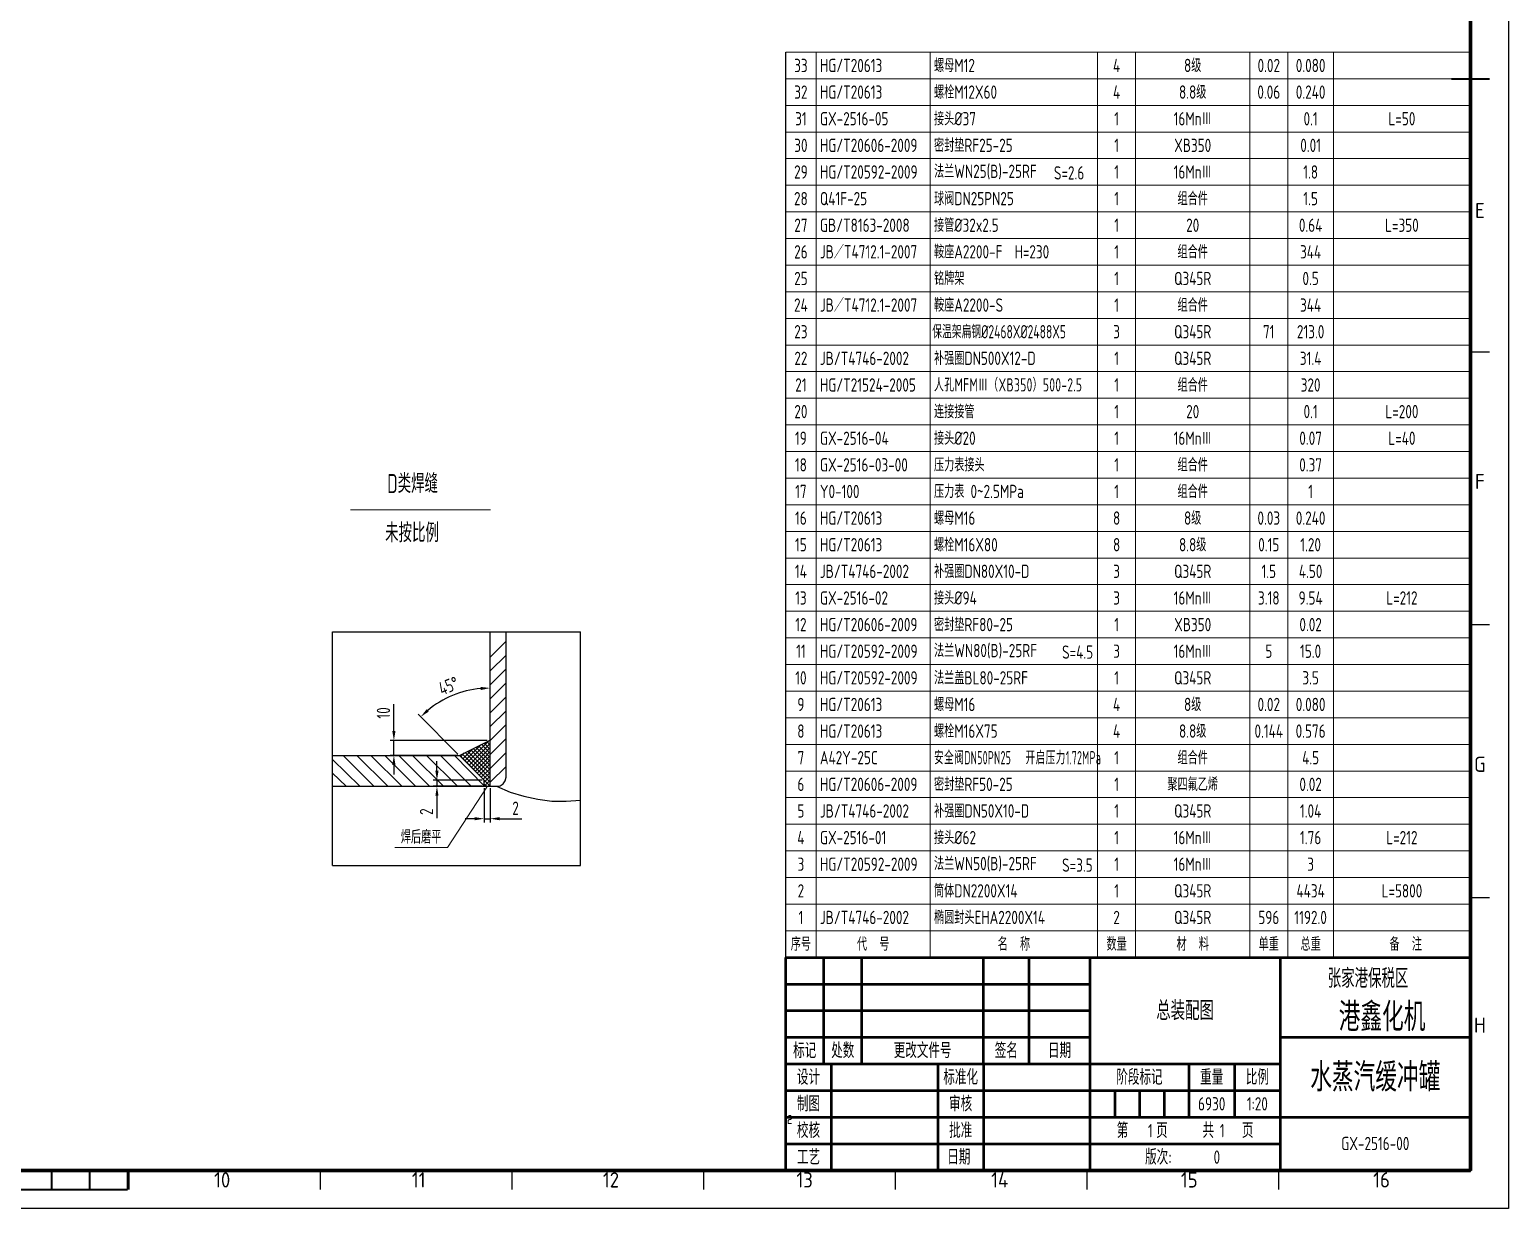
# Model space of a CAD drawing. Header units: millimetres. Extents: x 43627 to 71421, y -4964 to 6916.
# Drawn here: x 63645 to 71421, y -4964 to 1235 of the extents above; entities that cross this region are included whole.
import ezdxf
from ezdxf.enums import TextEntityAlignment as Align

# ---------------------------------------------------------------- set-up
doc = ezdxf.new("R2010")
doc.units = ezdxf.units.MM
doc.header["$LTSCALE"] = 20
for name, pattern in [('AM_ISO02W050', [7.5, 6, -1.5]), ('AM_ISO08W050', [18, 12, -1.5, 3, -1.5]), ('AM_ISO09W050', [22.5, 12, -1.5, 3, -1.5, 3, -1.5])]:
    doc.linetypes.add(name, pattern=pattern)
doc.layers.add('AM_6', color=2, linetype='Continuous', lineweight=35)
doc.layers.add('AM_BOR', color=7, linetype='Continuous', lineweight=50)
for name, color, linetype in [('中心线', 1, 'AM_ISO08W050'), ('剖面线', 7, 'Continuous'), ('双点划线', 3, 'AM_ISO09W050'), ('文字层', 2, 'Continuous'), ('断面线', 6, 'Continuous'), ('标注层', 7, 'Continuous'), ('符号标注层', 31, 'Continuous'), ('细实线', 7, 'Continuous'), ('虚线', 2, 'AM_ISO02W050'), ('轮廓实线', 4, 'Continuous')]:
    doc.layers.add(name, color=color, linetype=linetype)
doc.styles.add('ACISOTS', font='ISOCP.SHX')
doc.styles.add('HZCF', font='isocp.shx', dxfattribs={"width": 0.8, "bigfont": 'sanctum.shx'})
doc.styles.get("Standard").update_dxf_attribs({"font": 'isocp.shx', "width": 0.707, "bigfont": 'hztxt.shx'})
doc.dimstyles.new('AM_GB_17', dxfattribs={"dimscale": 20, "dimtxt": 3.5, "dimasz": 2.5, "dimexe": 1, "dimexo": 0.5, "dimgap": 1, "dimtad": 1, "dimdsep": 46, "dimtxsty": 'HZCF', "dimcen": 0, "dimclrd": 7, "dimclre": 7, "dimclrt": 2, "dimadec": 0, "dimazin": 2, "dimtp": 0.1, "dimtm": 0.1, "dimtfac": 0.71, "dimtmove": 0, "dimatfit": 3, "dimfxl": 0, "dimlwd": -1, "dimlwe": -1, "dimarcsym": 0})
doc.dimstyles.new('AM_GB_17$0', dxfattribs={"dimscale": 20, "dimtxt": 3.5, "dimasz": 2.5, "dimexe": 1, "dimexo": 0.5, "dimgap": 1, "dimtad": 1, "dimdsep": 46, "dimtxsty": 'HZCF', "dimcen": 0, "dimclrd": 7, "dimclre": 7, "dimclrt": 2, "dimadec": 0, "dimazin": 2, "dimtp": 0.1, "dimtm": 0.1, "dimtfac": 0.71, "dimtmove": 0, "dimatfit": 3, "dimfxl": 0, "dimlwd": -1, "dimlwe": -1, "dimarcsym": 0})

# ---------------------------------------------------------------- blocks, each defined once
blk = doc.blocks.new('SANCTUM_A1_H')
at = {"layer": 'AM_BOR', "color": 1, "lineweight": 25}
for p, q in [((841, 594), (841, 0)), ((831, 225.25), (836, 225.25)), ((831, 153.5), (836, 153.5)), ((831, 81.75), (836, 81.75)), ((478.37, 5), (478.37, 10)), ((528.75, 5), (528.75, 10)), ((579.12, 5), (579.12, 10)), ((629.5, 5), (629.5, 10)), ((679.87, 5), (679.87, 10)), ((730.25, 5), (730.25, 10)), ((780.62, 5), (780.62, 10)), ((841, 0), (0, 0))]:
    blk.add_line(p, q, dxfattribs=at)
at = {"layer": 'AM_BOR', "color": 130, "lineweight": 80}
for p, q in [((831, 10), (831, 584)), ((25, 10), (831, 10))]:
    blk.add_line(p, q, dxfattribs=at)
at = {"layer": 'AM_BOR', "color": 2, "lineweight": 35}
for p, q in [((826, 297), (836, 297)), ((458, 10), (458, 5)), ((468, 10), (468, 5)), ((478, 10), (478, 5)), ((378, 5), (478, 5))]:
    blk.add_line(p, q, dxfattribs=at)
at = {"layer": 'AM_BOR', "color": 1, "lineweight": 25, "style": 'ACISOTS'}
for s, p in [('E', (833.5, 262.38)), ('F', (833.5, 191.13)), ('G', (833.5, 116.78)), ('H', (833.5, 48.19)), ('10', (502.86, 7.5)), ('11', (554.52, 7.5)), ('12', (605.07, 7.5)), ('13', (655.98, 7.5)), ('14', (707.27, 7.5)), ('15', (757.09, 7.5)), ('16', (807.64, 7.5))]:
    blk.add_text(s, height=4, dxfattribs=at).set_placement(p, align=Align.MIDDLE)
at = {"layer": 'AM_BOR', "color": 2, "style": 'HZCF', "width": 0.75}
blk.add_attdef('DWG-NO.{10}', text='', height=5, rotation=180, dxfattribs=at).set_placement((50, 580.5), align=Align.MIDDLE_CENTER)
blk = doc.blocks.new('SANCTUM')
at = {"layer": 'AM_BOR', "color": 1}
for p, q in [((-170, 28), (-170, 56)), ((-160, 28), (-160, 56)), ((-128, 28), (-128, 56)), ((-116, 28), (-116, 56)), ((-180, 49), (-100, 49)), ((-180, 42), (-100, 42)), ((-180, 35), (-100, 35)), ((-168, 28), (-168, 0)), ((-140, 28), (-140, 0)), ((-128, 28), (-128, 0)), ((-74, 28), (-74, 14)), ((-62, 28), (-62, 14)), ((-180, 21), (-100, 21)), ((-100, 21), (-50, 21)), ((-93.5, 21), (-93.5, 14)), ((-87, 21), (-87, 14)), ((-80.5, 21), (-80.5, 14)), ((-180, 14), (-100, 14)), ((-100, 14), (-50, 14)), ((-180, 7), (-100, 7)), ((-100, 7), (-50, 7))]:
    blk.add_line(p, q, dxfattribs=at)
at = {"layer": 'AM_BOR', "color": 10}
for p, q in [((-100, 56), (-100, 0)), ((-50, 56), (-50, 0)), ((-50, 35), (0, 35)), ((-180, 28), (-50, 28)), ((-50, 14), (0, 14))]:
    blk.add_line(p, q, dxfattribs=at)
at = {"layer": 'AM_BOR', "color": 130}
blk.add_lwpolyline([(-180, 56), (0, 56), (0, 0), (-180, 0)], close=True, dxfattribs=at)
at = {"layer": '中心线'}
blk.add_point((0, 14), dxfattribs=at)
at = {"layer": '剖面线'}
blk.add_point((0, 14), dxfattribs=at)
at = {"layer": '双点划线'}
blk.add_point((0, 14), dxfattribs=at)
at = {"layer": '文字层'}
blk.add_point((0, 14), dxfattribs=at)
at = {"layer": '断面线'}
blk.add_point((0, 14), dxfattribs=at)
at = {"layer": '标注层'}
blk.add_point((0, 14), dxfattribs=at)
at = {"layer": '符号标注层'}
blk.add_point((0, 14), dxfattribs=at)
at = {"layer": '细实线'}
blk.add_point((0, 14), dxfattribs=at)
at = {"layer": '虚线'}
blk.add_point((0, 14), dxfattribs=at)
at = {"layer": '轮廓实线'}
blk.add_point((0, 14), dxfattribs=at)
at = {"layer": 'AM_6', "color": 7, "lineweight": 50, "insert": (-37.51, 52.99), "char_height": 5, "width": 41.3457, "attachment_point": 1}
blk.add_mtext('张家港保税区', dxfattribs=at)
at = {"layer": 'AM_BOR', "color": 2, "char_height": 4, "attachment_point": 5, "style": 'HZCF'}
for s, insert, width in [('标记', (-175, 31.5), 10), ('处数', (-165, 31.5), 10), ('更改文件号', (-144, 31.5), 32), ('签名', (-122, 31.5), 10), ('日期', (-108, 31.5), 10), ('设计', (-174, 24.5), 10), ('标准化', (-134, 24.5), 12), ('阶段标记', (-87, 24.5), 32), ('重量', (-68, 24.5), 10), ('比例', (-56, 24.5), 10), ('制图', (-174, 17.5), 10), ('审核', (-134, 17.5), 10), ('校核', (-174, 10.5), 10), ('批准', (-134, 10.5), 10), ('第    页     共    页', (-75, 10.5), 50), ('工艺', (-174, 3.5), 10), ('日期', (-134.49, 3.5), 12), ('版次:', (-82, 3.5), 10)]:
    blk.add_mtext(s, dxfattribs=dict(at, insert=insert, width=width))
at = {"layer": 'AM_BOR', "color": 2, "style": 'HZCF', "width": 0.8}
for tag, height, p in [('MATERIAL{9.5}', 5, (-75, 42)), ('COMPANY{6}', 7.5, (-23.22, 40.35)), ('NAME{6}', 7.5, (-25, 24.5)), ('DRAW{2}', 3.5, (-154.09, 24.5)), ('STD{2}', 3.5, (-114.09, 24.5)), ('PIC{2}', 3.5, (-154.09, 17.5)), ('EXAMINE{2}', 3.5, (-114.09, 17.5)), ('SIGN1{1}', 3.5, (-96.75, 17.5)), ('SIGN2{1}', 3.5, (-90.25, 17.5)), ('SIGN3{1}', 3.5, (-83.75, 17.5)), ('SIGN4{1}', 3.5, (-77.25, 17.5)), ('WEIGHT{2.2}', 3.5, (-68, 17.5)), ('GEN-TITLE-SCA{2.2}', 3.5, (-56, 17.5)), ('CHECK{2}', 3.5, (-154.09, 10.5)), ('APPROVE{2}', 3.5, (-114.09, 10.5)), ('PAGE{1}', 3.5, (-84.13, 10.45)), ('SHEET{1}', 3.5, (-65.25, 10.45)), ('DWG-NO.{10}', 3.5, (-25, 7.07)), ('PROC{2}', 3.5, (-154.09, 3.5)), ('DRAW-DATE{2.8}', 3.5, (-112.29, 4.01)), ('REVISION{4}', 3.5, (-66.65, 3.5))]:
    blk.add_attdef(tag, text='', height=height, dxfattribs=at).set_placement(p, align=Align.MIDDLE_CENTER)
blk = doc.blocks.new('*D40')
at = {"color": 7}
for p, q in [((66035.7, -2753.7), (66035.7, -2934.3)), ((66067.1, -2753.7), (66067.1, -2934.3)), ((65985.7, -2914.3), (65935.7, -2914.3)), ((66035.7, -2914.3), (66067.1, -2914.3)), ((66117.1, -2914.3), (66234.3, -2914.3))]:
    blk.add_line(p, q, dxfattribs=at)
for points in [[(65985.7, -2905.9), (65985.7, -2922.6), (66035.7, -2914.3)], [(66117.1, -2905.9), (66117.1, -2922.6), (66067.1, -2914.3)]]:
    blk.add_solid(points, dxfattribs=at)
at = {"layer": 'Defpoints', "color": 0}
for p in [(66035.7, -2743.7), (66067.1, -2743.7), (66067.1, -2914.3)]:
    blk.add_point(p, dxfattribs=at)
at = {"color": 2, "insert": (66200.7, -2859.2), "char_height": 70, "attachment_point": 5, "style": 'HZCF'}
blk.add_mtext('2', dxfattribs=at)
blk = doc.blocks.new('*D41')
at = {"color": 7}
for p, q in [((65787.3, -2662.3), (65787.3, -2612.3)), ((66025.7, -2712.3), (65767.3, -2712.3)), ((65787.3, -2712.3), (65787.3, -2743.7)), ((66025.7, -2743.7), (65767.3, -2743.7)), ((65787.3, -2793.7), (65787.3, -2910.9))]:
    blk.add_line(p, q, dxfattribs=at)
for points in [[(65779, -2662.3), (65795.7, -2662.3), (65787.3, -2712.3)], [(65779, -2793.7), (65795.7, -2793.7), (65787.3, -2743.7)]]:
    blk.add_solid(points, dxfattribs=at)
at = {"layer": 'Defpoints', "color": 0}
for p in [(66035.7, -2712.3), (65787.3, -2743.7), (66035.7, -2743.7)]:
    blk.add_point(p, dxfattribs=at)
at = {"color": 2, "insert": (65732.3, -2877.3), "char_height": 70, "attachment_point": 5, "rotation": 90, "style": 'HZCF'}
blk.add_mtext('2', dxfattribs=at)
blk = doc.blocks.new('*D42')
at = {"color": 7}
for p, q in [((65561, -2453.3), (65561, -2312.8)), ((66051.9, -2503.3), (65541, -2503.3)), ((65561, -2581.7), (65561, -2503.3)), ((65897.7, -2581.7), (65541, -2581.7)), ((65561, -2631.7), (65561, -2681.7))]:
    blk.add_line(p, q, dxfattribs=at)
for points in [[(65552.6, -2453.3), (65569.3, -2453.3), (65561, -2503.3)], [(65552.6, -2631.7), (65569.3, -2631.7), (65561, -2581.7)]]:
    blk.add_solid(points, dxfattribs=at)
at = {"layer": 'Defpoints', "color": 0}
for p in [(65561, -2503.3), (66061.9, -2503.3), (65907.7, -2581.7)]:
    blk.add_point(p, dxfattribs=at)
at = {"color": 2, "insert": (65506, -2358.1), "char_height": 70, "attachment_point": 5, "rotation": 90, "style": 'HZCF'}
blk.add_mtext('10', dxfattribs=at)
blk = doc.blocks.new('*D43')
at = {"color": 7}
for p, q in [((66067.1, -2302.8), (66067.1, -2207.2)), ((65898, -2574.6), (65687.8, -2364.3))]:
    blk.add_line(p, q, dxfattribs=at)
blk.add_arc((66067.1, -2743.7), 516.5, 95.549, 129.451, dxfattribs=at)
for points in [[(66016.8, -2221.3), (66017.6, -2237.9), (66067.1, -2227.2)], [(65744.5, -2351), (65733.3, -2338.7), (65701.9, -2378.5)]]:
    blk.add_solid(points, dxfattribs=at)
at = {"layer": 'Defpoints', "color": 0}
for p in [(65933.4, -2244.8), (66067.1, -2312.8), (66067.1, -2398.1), (65905.1, -2581.7), (65916.6, -2593.2)]:
    blk.add_point(p, dxfattribs=at)
at = {"color": 2, "insert": (65848.4, -2215.7), "char_height": 70, "attachment_point": 5, "rotation": 22.5, "style": 'HZCF'}
blk.add_mtext('45°', dxfattribs=at)

msp = doc.modelspace()

# ---------------------------------------------------------------- linework, layer by layer
at = {"color": 2, "lineweight": 15}
for p, q in [((67620.959, 1116.388), (71220.959, 1116.388)), ((67620.959, 976.388), (71220.959, 976.388)), ((67620.959, 836.388), (71220.959, 836.388)), ((67620.959, 696.388), (71220.959, 696.388)), ((67620.959, 556.388), (71220.959, 556.388)), ((67620.959, 416.388), (71220.959, 416.388)), ((67620.959, 276.388), (71220.959, 276.388)), ((67620.959, 136.388), (71220.959, 136.388)), ((67620.959, -3.612), (71220.959, -3.612)), ((67620.959, -143.612), (71220.959, -143.612)), ((67620.959, -283.612), (71220.959, -283.612)), ((67620.959, -423.612), (71220.959, -423.612)), ((67620.959, -563.612), (71220.959, -563.612)), ((67620.959, -703.612), (71220.959, -703.612)), ((67620.959, -843.612), (71220.959, -843.612)), ((67620.959, -983.612), (71220.959, -983.612)), ((67620.959, -1123.612), (71220.959, -1123.612)), ((67620.959, -1263.612), (71220.959, -1263.612)), ((67620.959, -1403.612), (71220.959, -1403.612)), ((67620.959, -1543.612), (71220.959, -1543.612)), ((67620.959, -1683.612), (71220.959, -1683.612)), ((67620.959, -1823.612), (71220.959, -1823.612)), ((67620.959, -1963.612), (71220.959, -1963.612)), ((67620.959, -2103.612), (71220.959, -2103.612)), ((67620.959, -2243.612), (71220.959, -2243.612)), ((67620.959, -2383.612), (71220.959, -2383.612)), ((67620.959, -2523.612), (71220.959, -2523.612)), ((67620.959, -2663.612), (71220.959, -2663.612)), ((67620.959, -2803.612), (71220.959, -2803.612)), ((67620.959, -2943.612), (71220.959, -2943.612)), ((67620.959, -3083.612), (71220.959, -3083.612)), ((67620.959, -3223.612), (71220.959, -3223.612)), ((67620.959, -3363.612), (71220.959, -3363.612))]:
    msp.add_line(p, q, dxfattribs=at)
at = {"color": 130, "lineweight": 25}
for p, q in [((67620.959, 976.388), (67620.959, 1116.388)), ((71220.959, 976.388), (71220.959, 1116.388)), ((67620.959, 836.388), (67620.959, 976.388)), ((71220.959, 836.388), (71220.959, 976.388)), ((67620.959, 696.388), (67620.959, 836.388)), ((71220.959, 696.388), (71220.959, 836.388)), ((67620.959, 556.388), (67620.959, 696.388)), ((71220.959, 556.388), (71220.959, 696.388)), ((67620.959, 416.388), (67620.959, 556.388)), ((71220.959, 416.388), (71220.959, 556.388)), ((67620.959, 276.388), (67620.959, 416.388)), ((71220.959, 276.388), (71220.959, 416.388)), ((67620.959, 136.388), (67620.959, 276.388)), ((71220.959, 136.388), (71220.959, 276.388)), ((67620.959, -3.612), (67620.959, 136.388)), ((71220.959, -3.612), (71220.959, 136.388)), ((67620.959, -143.612), (67620.959, -3.612)), ((71220.959, -143.612), (71220.959, -3.612)), ((67620.959, -283.612), (67620.959, -143.612)), ((71220.959, -283.612), (71220.959, -143.612)), ((67620.959, -423.612), (67620.959, -283.612)), ((71220.959, -423.612), (71220.959, -283.612)), ((67620.959, -563.612), (67620.959, -423.612)), ((71220.959, -563.612), (71220.959, -423.612)), ((67620.959, -703.612), (67620.959, -563.612)), ((71220.959, -703.612), (71220.959, -563.612)), ((67620.959, -843.612), (67620.959, -703.612)), ((71220.959, -843.612), (71220.959, -703.612)), ((67620.959, -983.612), (67620.959, -843.612)), ((71220.959, -983.612), (71220.959, -843.612)), ((67620.959, -1123.612), (67620.959, -983.612)), ((71220.959, -1123.612), (71220.959, -983.612)), ((67620.959, -1263.612), (67620.959, -1123.612)), ((71220.959, -1263.612), (71220.959, -1123.612)), ((67620.959, -1403.612), (67620.959, -1263.612)), ((71220.959, -1403.612), (71220.959, -1263.612)), ((67620.959, -1543.612), (67620.959, -1403.612)), ((71220.959, -1543.612), (71220.959, -1403.612)), ((67620.959, -1683.612), (67620.959, -1543.612)), ((71220.959, -1683.612), (71220.959, -1543.612)), ((67620.959, -1823.612), (67620.959, -1683.612)), ((71220.959, -1823.612), (71220.959, -1683.612)), ((67620.959, -1963.612), (67620.959, -1823.612)), ((71220.959, -1963.612), (71220.959, -1823.612)), ((67620.959, -2103.612), (67620.959, -1963.612)), ((71220.959, -2103.612), (71220.959, -1963.612)), ((67620.959, -2243.612), (67620.959, -2103.612)), ((71220.959, -2243.612), (71220.959, -2103.612)), ((67620.959, -2383.612), (67620.959, -2243.612)), ((71220.959, -2383.612), (71220.959, -2243.612)), ((67620.959, -2523.612), (67620.959, -2383.612)), ((71220.959, -2523.612), (71220.959, -2383.612)), ((67620.959, -2663.612), (67620.959, -2523.612)), ((71220.959, -2663.612), (71220.959, -2523.612)), ((67620.959, -2803.612), (67620.959, -2663.612)), ((71220.959, -2803.612), (71220.959, -2663.612)), ((67620.959, -2943.612), (67620.959, -2803.612)), ((71220.959, -2943.612), (71220.959, -2803.612)), ((67620.959, -3083.612), (67620.959, -2943.612)), ((71220.959, -3083.612), (71220.959, -2943.612)), ((67620.959, -3223.612), (67620.959, -3083.612)), ((71220.959, -3223.612), (71220.959, -3083.612)), ((67620.959, -3363.612), (67620.959, -3223.612)), ((71220.959, -3363.612), (71220.959, -3223.612)), ((67620.959, -3503.612), (67620.959, -3363.612)), ((71220.959, -3503.612), (71220.959, -3363.612))]:
    msp.add_line(p, q, dxfattribs=at)
at = {"color": 50, "lineweight": 15}
for p, q in [((67780.959, 976.388), (67780.959, 1116.388)), ((68380.959, 976.388), (68380.959, 1116.388)), ((69260.959, 976.388), (69260.959, 1116.388)), ((69460.959, 976.388), (69460.959, 1116.388)), ((70060.959, 976.388), (70060.959, 1116.388)), ((70260.959, 976.388), (70260.959, 1116.388)), ((70500.959, 976.388), (70500.959, 1116.388)), ((67780.959, 836.388), (67780.959, 976.388)), ((68380.959, 836.388), (68380.959, 976.388)), ((69260.959, 836.388), (69260.959, 976.388)), ((69460.959, 836.388), (69460.959, 976.388)), ((70060.959, 836.388), (70060.959, 976.388)), ((70260.959, 836.388), (70260.959, 976.388)), ((70500.959, 836.388), (70500.959, 976.388)), ((67780.959, 696.388), (67780.959, 836.388)), ((68380.959, 696.388), (68380.959, 836.388)), ((69260.959, 696.388), (69260.959, 836.388)), ((69460.959, 696.388), (69460.959, 836.388)), ((70060.959, 696.388), (70060.959, 836.388)), ((70260.959, 696.388), (70260.959, 836.388)), ((70500.959, 696.388), (70500.959, 836.388)), ((67780.959, 556.388), (67780.959, 696.388)), ((68380.959, 556.388), (68380.959, 696.388)), ((69260.959, 556.388), (69260.959, 696.388)), ((69460.959, 556.388), (69460.959, 696.388)), ((70060.959, 556.388), (70060.959, 696.388)), ((70260.959, 556.388), (70260.959, 696.388)), ((70500.959, 556.388), (70500.959, 696.388)), ((67780.959, 416.388), (67780.959, 556.388)), ((68380.959, 416.388), (68380.959, 556.388)), ((69260.959, 416.388), (69260.959, 556.388)), ((69460.959, 416.388), (69460.959, 556.388)), ((70060.959, 416.388), (70060.959, 556.388)), ((70260.959, 416.388), (70260.959, 556.388)), ((70500.959, 416.388), (70500.959, 556.388)), ((67780.959, 276.388), (67780.959, 416.388)), ((68380.959, 276.388), (68380.959, 416.388)), ((69260.959, 276.388), (69260.959, 416.388)), ((69460.959, 276.388), (69460.959, 416.388)), ((70060.959, 276.388), (70060.959, 416.388)), ((70260.959, 276.388), (70260.959, 416.388)), ((70500.959, 276.388), (70500.959, 416.388)), ((67780.959, 136.388), (67780.959, 276.388)), ((68380.959, 136.388), (68380.959, 276.388)), ((69260.959, 136.388), (69260.959, 276.388)), ((69460.959, 136.388), (69460.959, 276.388)), ((70060.959, 136.388), (70060.959, 276.388)), ((70260.959, 136.388), (70260.959, 276.388)), ((70500.959, 136.388), (70500.959, 276.388)), ((67780.959, -3.612), (67780.959, 136.388)), ((68380.959, -3.612), (68380.959, 136.388)), ((69260.959, -3.612), (69260.959, 136.388)), ((69460.959, -3.612), (69460.959, 136.388)), ((70060.959, -3.612), (70060.959, 136.388)), ((70260.959, -3.612), (70260.959, 136.388)), ((70500.959, -3.612), (70500.959, 136.388)), ((67780.959, -143.612), (67780.959, -3.612)), ((68380.959, -143.612), (68380.959, -3.612)), ((69260.959, -143.612), (69260.959, -3.612)), ((69460.959, -143.612), (69460.959, -3.612)), ((70060.959, -143.612), (70060.959, -3.612)), ((70260.959, -143.612), (70260.959, -3.612)), ((70500.959, -143.612), (70500.959, -3.612)), ((67780.959, -283.612), (67780.959, -143.612)), ((68380.959, -283.612), (68380.959, -143.612)), ((69260.959, -283.612), (69260.959, -143.612)), ((69460.959, -283.612), (69460.959, -143.612)), ((70060.959, -283.612), (70060.959, -143.612)), ((70260.959, -283.612), (70260.959, -143.612)), ((70500.959, -283.612), (70500.959, -143.612)), ((67780.959, -423.612), (67780.959, -283.612)), ((68380.959, -423.612), (68380.959, -283.612)), ((69260.959, -423.612), (69260.959, -283.612)), ((69460.959, -423.612), (69460.959, -283.612)), ((70060.959, -423.612), (70060.959, -283.612)), ((70260.959, -423.612), (70260.959, -283.612)), ((70500.959, -423.612), (70500.959, -283.612)), ((67780.959, -563.612), (67780.959, -423.612)), ((68380.959, -563.612), (68380.959, -423.612)), ((69260.959, -563.612), (69260.959, -423.612)), ((69460.959, -563.612), (69460.959, -423.612)), ((70060.959, -563.612), (70060.959, -423.612)), ((70260.959, -563.612), (70260.959, -423.612)), ((70500.959, -563.612), (70500.959, -423.612)), ((67780.959, -703.612), (67780.959, -563.612)), ((68380.959, -703.612), (68380.959, -563.612)), ((69260.959, -703.612), (69260.959, -563.612)), ((69460.959, -703.612), (69460.959, -563.612)), ((70060.959, -703.612), (70060.959, -563.612)), ((70260.959, -703.612), (70260.959, -563.612)), ((70500.959, -703.612), (70500.959, -563.612)), ((67780.959, -843.612), (67780.959, -703.612)), ((68380.959, -843.612), (68380.959, -703.612)), ((69260.959, -843.612), (69260.959, -703.612)), ((69460.959, -843.612), (69460.959, -703.612)), ((70060.959, -843.612), (70060.959, -703.612)), ((70260.959, -843.612), (70260.959, -703.612)), ((70500.959, -843.612), (70500.959, -703.612)), ((67780.959, -983.612), (67780.959, -843.612)), ((68380.959, -983.612), (68380.959, -843.612)), ((69260.959, -983.612), (69260.959, -843.612)), ((69460.959, -983.612), (69460.959, -843.612)), ((70060.959, -983.612), (70060.959, -843.612)), ((70260.959, -983.612), (70260.959, -843.612)), ((70500.959, -983.612), (70500.959, -843.612)), ((67780.959, -1123.612), (67780.959, -983.612)), ((68380.959, -1123.612), (68380.959, -983.612)), ((69260.959, -1123.612), (69260.959, -983.612)), ((69460.959, -1123.612), (69460.959, -983.612)), ((70060.959, -1123.612), (70060.959, -983.612)), ((70260.959, -1123.612), (70260.959, -983.612)), ((70500.959, -1123.612), (70500.959, -983.612)), ((67780.959, -1263.612), (67780.959, -1123.612)), ((68380.959, -1263.612), (68380.959, -1123.612)), ((69260.959, -1263.612), (69260.959, -1123.612)), ((69460.959, -1263.612), (69460.959, -1123.612)), ((70060.959, -1263.612), (70060.959, -1123.612)), ((70260.959, -1263.612), (70260.959, -1123.612)), ((70500.959, -1263.612), (70500.959, -1123.612)), ((67780.959, -1403.612), (67780.959, -1263.612)), ((68380.959, -1403.612), (68380.959, -1263.612)), ((69260.959, -1403.612), (69260.959, -1263.612)), ((69460.959, -1403.612), (69460.959, -1263.612)), ((70060.959, -1403.612), (70060.959, -1263.612)), ((70260.959, -1403.612), (70260.959, -1263.612)), ((70500.959, -1403.612), (70500.959, -1263.612)), ((67780.959, -1543.612), (67780.959, -1403.612)), ((68380.959, -1543.612), (68380.959, -1403.612)), ((69260.959, -1543.612), (69260.959, -1403.612)), ((69460.959, -1543.612), (69460.959, -1403.612)), ((70060.959, -1543.612), (70060.959, -1403.612)), ((70260.959, -1543.612), (70260.959, -1403.612)), ((70500.959, -1543.612), (70500.959, -1403.612)), ((67780.959, -1683.612), (67780.959, -1543.612)), ((68380.959, -1683.612), (68380.959, -1543.612)), ((69260.959, -1683.612), (69260.959, -1543.612)), ((69460.959, -1683.612), (69460.959, -1543.612)), ((70060.959, -1683.612), (70060.959, -1543.612)), ((70260.959, -1683.612), (70260.959, -1543.612)), ((70500.959, -1683.612), (70500.959, -1543.612)), ((67780.959, -1823.612), (67780.959, -1683.612)), ((68380.959, -1823.612), (68380.959, -1683.612)), ((69260.959, -1823.612), (69260.959, -1683.612)), ((69460.959, -1823.612), (69460.959, -1683.612)), ((70060.959, -1823.612), (70060.959, -1683.612)), ((70260.959, -1823.612), (70260.959, -1683.612)), ((70500.959, -1823.612), (70500.959, -1683.612)), ((67780.959, -1963.612), (67780.959, -1823.612)), ((68380.959, -1963.612), (68380.959, -1823.612)), ((69260.959, -1963.612), (69260.959, -1823.612)), ((69460.959, -1963.612), (69460.959, -1823.612)), ((70060.959, -1963.612), (70060.959, -1823.612)), ((70260.959, -1963.612), (70260.959, -1823.612)), ((70500.959, -1963.612), (70500.959, -1823.612)), ((67780.959, -2103.612), (67780.959, -1963.612)), ((68380.959, -2103.612), (68380.959, -1963.612)), ((69260.959, -2103.612), (69260.959, -1963.612)), ((69460.959, -2103.612), (69460.959, -1963.612)), ((70060.959, -2103.612), (70060.959, -1963.612)), ((70260.959, -2103.612), (70260.959, -1963.612)), ((70500.959, -2103.612), (70500.959, -1963.612)), ((67780.959, -2243.612), (67780.959, -2103.612)), ((68380.959, -2243.612), (68380.959, -2103.612)), ((69260.959, -2243.612), (69260.959, -2103.612)), ((69460.959, -2243.612), (69460.959, -2103.612)), ((70060.959, -2243.612), (70060.959, -2103.612)), ((70260.959, -2243.612), (70260.959, -2103.612)), ((70500.959, -2243.612), (70500.959, -2103.612)), ((67780.959, -2383.612), (67780.959, -2243.612)), ((68380.959, -2383.612), (68380.959, -2243.612)), ((69260.959, -2383.612), (69260.959, -2243.612)), ((69460.959, -2383.612), (69460.959, -2243.612)), ((70060.959, -2383.612), (70060.959, -2243.612)), ((70260.959, -2383.612), (70260.959, -2243.612)), ((70500.959, -2383.612), (70500.959, -2243.612)), ((67780.959, -2523.612), (67780.959, -2383.612)), ((68380.959, -2523.612), (68380.959, -2383.612)), ((69260.959, -2523.612), (69260.959, -2383.612)), ((69460.959, -2523.612), (69460.959, -2383.612)), ((70060.959, -2523.612), (70060.959, -2383.612)), ((70260.959, -2523.612), (70260.959, -2383.612)), ((70500.959, -2523.612), (70500.959, -2383.612)), ((67780.959, -2663.612), (67780.959, -2523.612)), ((68380.959, -2663.612), (68380.959, -2523.612)), ((69260.959, -2663.612), (69260.959, -2523.612)), ((69460.959, -2663.612), (69460.959, -2523.612)), ((70060.959, -2663.612), (70060.959, -2523.612)), ((70260.959, -2663.612), (70260.959, -2523.612)), ((70500.959, -2663.612), (70500.959, -2523.612)), ((67780.959, -2803.612), (67780.959, -2663.612)), ((68380.959, -2803.612), (68380.959, -2663.612)), ((69260.959, -2803.612), (69260.959, -2663.612)), ((69460.959, -2803.612), (69460.959, -2663.612)), ((70060.959, -2803.612), (70060.959, -2663.612)), ((70260.959, -2803.612), (70260.959, -2663.612)), ((70500.959, -2803.612), (70500.959, -2663.612)), ((67780.959, -2943.612), (67780.959, -2803.612)), ((68380.959, -2943.612), (68380.959, -2803.612)), ((69260.959, -2943.612), (69260.959, -2803.612)), ((69460.959, -2943.612), (69460.959, -2803.612)), ((70060.959, -2943.612), (70060.959, -2803.612)), ((70260.959, -2943.612), (70260.959, -2803.612)), ((70500.959, -2943.612), (70500.959, -2803.612)), ((67780.959, -3083.612), (67780.959, -2943.612)), ((68380.959, -3083.612), (68380.959, -2943.612)), ((69260.959, -3083.612), (69260.959, -2943.612)), ((69460.959, -3083.612), (69460.959, -2943.612)), ((70060.959, -3083.612), (70060.959, -2943.612)), ((70260.959, -3083.612), (70260.959, -2943.612)), ((70500.959, -3083.612), (70500.959, -2943.612)), ((67780.959, -3223.612), (67780.959, -3083.612)), ((68380.959, -3223.612), (68380.959, -3083.612)), ((69260.959, -3223.612), (69260.959, -3083.612)), ((69460.959, -3223.612), (69460.959, -3083.612)), ((70060.959, -3223.612), (70060.959, -3083.612)), ((70260.959, -3223.612), (70260.959, -3083.612)), ((70500.959, -3223.612), (70500.959, -3083.612)), ((67780.959, -3363.612), (67780.959, -3223.612)), ((68380.959, -3363.612), (68380.959, -3223.612)), ((69260.959, -3363.612), (69260.959, -3223.612)), ((69460.959, -3363.612), (69460.959, -3223.612)), ((70060.959, -3363.612), (70060.959, -3223.612)), ((70260.959, -3363.612), (70260.959, -3223.612)), ((70500.959, -3363.612), (70500.959, -3223.612)), ((67780.959, -3503.612), (67780.959, -3363.612)), ((68380.959, -3503.612), (68380.959, -3363.612)), ((69260.959, -3503.612), (69260.959, -3363.612)), ((69460.959, -3503.612), (69460.959, -3363.612)), ((70060.959, -3503.612), (70060.959, -3363.612)), ((70260.959, -3503.612), (70260.959, -3363.612)), ((70500.959, -3503.612), (70500.959, -3363.612)), ((67620.959, -3503.612), (71220.959, -3503.612)), ((67780.959, -3643.612), (67780.959, -3503.612)), ((68380.959, -3643.612), (68380.959, -3503.612)), ((69260.959, -3643.612), (69260.959, -3503.612)), ((69460.959, -3643.612), (69460.959, -3503.612)), ((70060.959, -3643.612), (70060.959, -3503.612)), ((70260.959, -3643.612), (70260.959, -3503.612)), ((70500.959, -3643.612), (70500.959, -3503.612))]:
    msp.add_line(p, q, dxfattribs=at)
for p, q in [((65238.835, -1931.081), (66542.635, -1931.081)), ((65238.835, -3161.183), (65238.835, -1931.081)), ((66542.635, -3161.183), (66542.635, -1931.081)), ((66067.101, -2398.087), (66067.101, -2312.771)), ((65905.105, -2581.675), (65916.627, -2593.196)), ((65238.835, -3161.183), (66542.635, -3161.183))]:
    msp.add_line(p, q)
at = {"color": 130}
for p, q in [((67620.959, -3643.612), (67620.959, -3503.612)), ((71220.959, -3643.612), (71220.959, -3503.612)), ((67620.959, -3643.612), (71220.959, -3643.612))]:
    msp.add_line(p, q, dxfattribs=at)
at = {"color": 0, "lineweight": 18}
msp.add_lwpolyline([(65332.457, -1290.416), (66069.435, -1290.416)], dxfattribs=at)
at = {"color": 0, "lineweight": 5}
for points in [[(66048.811, -2748.896), (65842.398, -3065.048), (65565.438, -3065.048)], [(66048.811, -2748.896), (66048.811, -2743.67)], [(67634.023, -4483.192), (67639.249, -4475.353), (67647.087, -4475.353), (67652.313, -4483.192), (67652.313, -4491.03), (67647.087, -4496.256), (67639.249, -4496.256), (67634.023, -4501.482), (67634.023, -4517.158), (67652.313, -4517.158)]]:
    msp.add_lwpolyline(points, dxfattribs=at)
for points in [[(66067.101, -2064.335), (66067.101, -2064.335), (66150.711, -1980.725), (66150.711, -1980.725)], [(66067.101, -2137.495), (66067.101, -2137.495), (66150.711, -2053.884), (66150.711, -2053.884)], [(66067.101, -2210.654), (66067.101, -2210.654), (66150.711, -2127.043), (66150.711, -2127.043)], [(66067.101, -2176.687), (66067.101, -2176.687), (66067.101, -2187.138), (66067.101, -2187.138)], [(66150.711, -2242.008), (66150.711, -2242.008), (66150.711, -2174.074), (66150.711, -2174.074)], [(66067.101, -2283.813), (66067.101, -2283.813), (66150.711, -2200.202), (66150.711, -2200.202)], [(66067.101, -2356.972), (66067.101, -2356.972), (66150.711, -2273.362), (66150.711, -2273.362)], [(66067.101, -2430.131), (66067.101, -2430.131), (66150.711, -2346.521), (66150.711, -2346.521)], [(66067.101, -2503.29), (66067.101, -2503.29), (66150.711, -2419.68), (66150.711, -2419.68)], [(65975.652, -2547.708), (65975.652, -2547.708), (65923.395, -2599.965), (65923.395, -2599.965)], [(66020.07, -2524.193), (66020.07, -2524.193), (65933.846, -2610.416), (65933.846, -2610.416)], [(66061.875, -2503.29), (66061.875, -2503.29), (65944.298, -2620.868), (65944.298, -2620.868)], [(66067.101, -2678.35), (66067.101, -2678.35), (65949.523, -2560.772), (65949.523, -2560.772)], [(66067.101, -2518.967), (66067.101, -2518.967), (65954.749, -2633.932), (65954.749, -2633.932)], [(66067.101, -2657.447), (66067.101, -2657.447), (65965.2, -2552.934), (65965.2, -2552.934)], [(66067.101, -2539.87), (66067.101, -2539.87), (65967.813, -2644.383), (65967.813, -2644.383)], [(66067.101, -2633.932), (66067.101, -2633.932), (65978.265, -2545.096), (65978.265, -2545.096)], [(66067.101, -2560.772), (66067.101, -2560.772), (65978.265, -2654.834), (65978.265, -2654.834)], [(66067.101, -2613.029), (66067.101, -2613.029), (65993.942, -2539.87), (65993.942, -2539.87)], [(66067.101, -2592.126), (66067.101, -2592.126), (66007.006, -2532.031), (66007.006, -2532.031)], [(66067.101, -2571.224), (66067.101, -2571.224), (66022.683, -2524.193), (66022.683, -2524.193)], [(66067.101, -2550.321), (66067.101, -2550.321), (66035.747, -2516.354), (66035.747, -2516.354)], [(66067.101, -2529.419), (66067.101, -2529.419), (66051.424, -2508.516), (66051.424, -2508.516)], [(66067.101, -2505.903), (66067.101, -2505.903), (66064.488, -2503.29), (66064.488, -2503.29)], [(66067.101, -2576.449), (66067.101, -2576.449), (66150.711, -2492.839), (66150.711, -2492.839)], [(65382.54, -2743.67), (65382.54, -2743.67), (65238.835, -2602.578), (65238.835, -2602.578)], [(65455.699, -2743.67), (65455.699, -2743.67), (65293.704, -2581.675), (65293.704, -2581.675)], [(65528.858, -2743.67), (65528.858, -2743.67), (65366.863, -2581.675), (65366.863, -2581.675)], [(65602.018, -2743.67), (65602.018, -2743.67), (65440.022, -2581.675), (65440.022, -2581.675)], [(65675.177, -2743.67), (65675.177, -2743.67), (65513.181, -2581.675), (65513.181, -2581.675)], [(65897.267, -2581.675), (65897.267, -2581.675), (65581.115, -2581.675), (65581.115, -2581.675)], [(65748.336, -2743.67), (65748.336, -2743.67), (65586.341, -2581.675), (65586.341, -2581.675)], [(65821.495, -2743.67), (65821.495, -2743.67), (65659.5, -2581.675), (65659.5, -2581.675)], [(65894.654, -2743.67), (65894.654, -2743.67), (65732.659, -2581.675), (65732.659, -2581.675)], [(65967.813, -2743.67), (65967.813, -2743.67), (65805.818, -2581.675), (65805.818, -2581.675)], [(66035.747, -2741.058), (66035.747, -2741.058), (65878.977, -2581.675), (65878.977, -2581.675)], [(66067.101, -2743.67), (66067.101, -2743.67), (65907.718, -2581.675), (65907.718, -2581.675)], [(65931.234, -2568.611), (65931.234, -2568.611), (65912.944, -2589.514), (65912.944, -2589.514)], [(66067.101, -2722.768), (66067.101, -2722.768), (65920.782, -2573.837), (65920.782, -2573.837)], [(66067.101, -2701.865), (66067.101, -2701.865), (65936.459, -2565.998), (65936.459, -2565.998)], [(66067.101, -2584.288), (66067.101, -2584.288), (65988.716, -2665.286), (65988.716, -2665.286)], [(66067.101, -2605.191), (66067.101, -2605.191), (65999.167, -2675.737), (65999.167, -2675.737)], [(66067.101, -2626.093), (66067.101, -2626.093), (66009.618, -2686.188), (66009.618, -2686.188)], [(66067.101, -2649.609), (66067.101, -2649.609), (66150.711, -2565.998), (66150.711, -2565.998)], [(66067.101, -2722.768), (66067.101, -2722.768), (66150.711, -2639.157), (66150.711, -2639.157)], [(65309.381, -2743.67), (65309.381, -2743.67), (65238.835, -2675.737), (65238.835, -2675.737)], [(66067.101, -2649.609), (66067.101, -2649.609), (66020.07, -2696.639), (66020.07, -2696.639)], [(66067.101, -2670.511), (66067.101, -2670.511), (66030.521, -2707.091), (66030.521, -2707.091)], [(66067.101, -2691.414), (66067.101, -2691.414), (66035.747, -2722.768), (66035.747, -2722.768)], [(66067.101, -2712.316), (66067.101, -2712.316), (66035.747, -2743.67), (66035.747, -2743.67)], [(66027.908, -2743.67), (66027.908, -2743.67), (65829.333, -2743.67), (65829.333, -2743.67)], [(66048.811, -2743.67), (66048.811, -2743.67), (66035.747, -2733.219), (66035.747, -2733.219)], [(66067.101, -2733.219), (66067.101, -2733.219), (66056.649, -2743.67), (66056.649, -2743.67)]]:
    msp.add_open_spline(points, degree=3, dxfattribs=at)
at = {"layer": '轮廓实线'}
for points in [[(66035.747, -2712.316), (65905.105, -2581.675), (66067.101, -2500.677)], [(66035.747, -2743.67), (66035.747, -2712.316)], [(66101.067, -2743.67), (66119.357, -2741.058), (66135.034, -2730.606), (66145.485, -2714.929), (66150.711, -2696.639)], [(66101.067, -2743.67), (66171.614, -2775.024), (66244.773, -2795.927), (66317.932, -2811.604), (66391.091, -2822.055), (66466.863, -2822.055), (66542.635, -2816.83)]]:
    msp.add_lwpolyline(points, dxfattribs=at)
for points in [[(66067.101, -2743.67), (66067.101, -2743.67), (66067.101, -1931.081), (66067.101, -1931.081)], [(66150.711, -2696.639), (66150.711, -2696.639), (66150.711, -1931.081), (66150.711, -1931.081)], [(65238.835, -2581.675), (65238.835, -2581.675), (65905.105, -2581.675), (65905.105, -2581.675)], [(65238.835, -2743.67), (65238.835, -2743.67), (66101.067, -2743.67), (66101.067, -2743.67)]]:
    msp.add_open_spline(points, degree=3, dxfattribs=at)

# ---------------------------------------------------------------- block references
at = {"lineweight": 0, "xscale": 20, "yscale": 20, "zscale": 20}
msp.add_blockref('SANCTUM_A1_H', (54600.959, -4963.612), dxfattribs=at)
msp.add_blockref('SANCTUM', (71220.959, -4763.612), dxfattribs=at).add_auto_attribs({'COMPANY{6}': '港鑫化机', 'NAME{6}': '水蒸汽缓冲罐', 'DWG-NO.{10}': 'GX-2516-00', 'GEN-TITLE-SCA{2.2}': '1:20', 'WEIGHT{2.2}': '6930', 'MATERIAL{9.5}': '总装配图', 'PAGE{1}': '1', 'SHEET{1}': '1', 'REVISION{4}': '0'})

# ---------------------------------------------------------------- texts
at = {"char_height": 70, "style": 'HZCF'}
for s, insert, attachment_point in [('8级', (69760.959, 1046.388), 5), ('33', (67700.959, 1046.388), 5), ('HG/T20613', (67800.959, 1046.388), 4), ('螺母M12', (68400.959, 1046.388), 4), ('4', (69360.959, 1046.388), 5), ('0.02', (70160.959, 1046.388), 5), ('0.080', (70380.959, 1046.388), 5), ('32', (67700.959, 906.388), 5), ('HG/T20613', (67800.959, 906.388), 4), ('螺栓M12X60', (68400.959, 906.388), 4), ('4', (69360.959, 906.388), 5), ('8.8级', (69760.959, 906.388), 5), ('0.06', (70160.959, 906.388), 5), ('0.240', (70380.959, 906.388), 5), ('31', (67700.959, 766.388), 5), ('GX-2516-05', (67800.959, 766.388), 4), ('接头%%C37', (68400.959, 766.388), 4), ('1', (69360.959, 766.388), 5), ('16MnⅢ', (69760.959, 766.388), 5), ('0.1', (70380.959, 766.388), 5), ('L=50 ', (70860.959, 766.388), 5), ('30', (67700.959, 626.388), 5), ('HG/T20606-2009', (67800.959, 626.388), 4), ('密封垫RF25-25', (68400.959, 626.388), 4), ('1', (69360.959, 626.388), 5), ('XB350', (69760.959, 626.388), 5), ('0.01', (70380.959, 626.388), 5), ('29', (67700.959, 486.388), 5), ('HG/T20592-2009', (67800.959, 486.388), 4), ('法兰WN25(B)-25RF', (68400.959, 486.388), 4), ('S=2.6', (69031.248, 481.659), 4), ('1', (69360.959, 486.388), 5), ('16MnⅢ', (69760.959, 486.388), 5), ('1.8', (70380.959, 486.388), 5), ('组合件', (69760.959, 346.388), 5), ('28', (67700.959, 346.388), 5), ('Q41F-25', (67800.959, 346.388), 4), ('球阀DN25PN25', (68400.959, 346.388), 4), ('1', (69360.959, 346.388), 5), ('1.5', (70380.959, 346.388), 5), ('27', (67700.959, 206.388), 5), ('GB/T8163-2008', (67800.959, 206.388), 4), ('接管%%c32x2.5', (68400.959, 206.388), 4), ('1', (69360.959, 206.388), 5), ('20', (69760.959, 206.388), 5), ('0.64', (70380.959, 206.388), 5), ('L=350 ', (70860.959, 206.388), 5), ('26', (67700.959, 66.388), 5), ('JB／T4712.1-2007', (67800.959, 66.388), 4), ('鞍座A2200-F  H=230', (68400.959, 66.388), 4), ('1', (69360.959, 66.388), 5), ('组合件', (69760.959, 66.388), 5), ('344', (70380.959, 66.388), 5), ('25', (67700.959, -73.612), 5), ('铭牌架', (68400.959, -73.612), 4), ('1', (69360.959, -73.612), 5), ('Q345R', (69760.959, -73.612), 5), ('0.5', (70380.959, -73.612), 5), ('24', (67700.959, -213.612), 5), ('JB／T4712.1-2007', (67800.959, -213.612), 4), ('鞍座A2200-S', (68400.959, -213.612), 4), ('1', (69360.959, -213.612), 5), ('组合件', (69760.959, -213.612), 5), ('344', (70380.959, -213.612), 5), ('23', (67700.959, -353.612), 5), ('{\\W0.7;保温架扁钢%%C2468X%%C2488X5}', (68391.639, -353.612), 4), ('3', (69360.959, -353.612), 5), ('Q345R', (69760.959, -353.612), 5), ('71', (70160.959, -353.612), 5), ('213.0', (70380.959, -353.612), 5), ('22', (67700.959, -493.612), 5), ('JB/T4746-2002', (67800.959, -493.612), 4), ('补强圈DN500X12-D', (68400.959, -493.612), 4), ('1', (69360.959, -493.612), 5), ('Q345R', (69760.959, -493.612), 5), ('31.4', (70380.959, -493.612), 5), ('21', (67700.959, -633.612), 5), ('HG/T21524-2005', (67800.959, -633.612), 4), ('{\\W0.7;\\T1.05;人孔MFMⅢ（XB350）500-2.5}', (68400.959, -633.612), 4), ('1', (69360.959, -633.612), 5), ('组合件', (69760.959, -633.612), 5), ('320', (70380.959, -633.612), 5), ('20', (67700.959, -773.612), 5), ('连接接管', (68400.959, -773.612), 4), ('1', (69360.959, -773.612), 5), ('20', (69760.959, -773.612), 5), ('0.1', (70380.959, -773.612), 5), ('L=200 ', (70860.959, -773.612), 5), ('19', (67700.959, -913.612), 5), ('GX-2516-04', (67800.959, -913.612), 4), ('接头%%c20', (68400.959, -913.612), 4), ('1', (69360.959, -913.612), 5), ('16MnⅢ', (69760.959, -913.612), 5), ('0.07', (70380.959, -913.612), 5), ('L=40 ', (70860.959, -913.612), 5), ('18', (67700.959, -1053.612), 5), ('GX-2516-03-00', (67800.959, -1053.612), 4), ('压力表接头', (68400.959, -1053.612), 4), ('1', (69360.959, -1053.612), 5), ('组合件', (69760.959, -1053.612), 5), ('0.37', (70380.959, -1053.612), 5), ('17', (67700.959, -1193.612), 5), ('Y0-100', (67800.959, -1193.612), 4), ('压力表 0~2.5MPa', (68400.959, -1193.612), 4), ('1', (69360.959, -1193.612), 5), ('组合件', (69760.959, -1193.612), 5), ('1', (70380.959, -1193.612), 5), ('16', (67700.959, -1333.612), 5), ('HG/T20613', (67800.959, -1333.612), 4), ('螺母M16', (68400.959, -1333.612), 4), ('8', (69360.959, -1333.612), 5), ('8级', (69760.959, -1333.612), 5), ('0.03', (70160.959, -1333.612), 5), ('0.240', (70380.959, -1333.612), 5), ('15', (67700.959, -1473.612), 5), ('HG/T20613', (67800.959, -1473.612), 4), ('螺栓M16X80', (68400.959, -1473.612), 4), ('8', (69360.959, -1473.612), 5), ('8.8级', (69760.959, -1473.612), 5), ('0.15', (70160.959, -1473.612), 5), ('1.20', (70380.959, -1473.612), 5), ('14', (67700.959, -1613.612), 5), ('JB/T4746-2002', (67800.959, -1613.612), 4), ('补强圈DN80X10-D', (68400.959, -1613.612), 4), ('3', (69360.959, -1613.612), 5), ('Q345R', (69760.959, -1613.612), 5), ('1.5', (70160.959, -1613.612), 5), ('4.50', (70380.959, -1613.612), 5), ('13', (67700.959, -1753.612), 5), ('GX-2516-02', (67800.959, -1753.612), 4), ('接头%%c94', (68400.959, -1753.612), 4), ('3', (69360.959, -1753.612), 5), ('16MnⅢ', (69760.959, -1753.612), 5), ('3.18', (70160.959, -1753.612), 5), ('9.54', (70380.959, -1753.612), 5), ('L=212 ', (70860.959, -1753.612), 5), ('12', (67700.959, -1893.612), 5), ('HG/T20606-2009', (67800.959, -1893.612), 4), ('密封垫RF80-25', (68400.959, -1893.612), 4), ('1', (69360.959, -1893.612), 5), ('XB350', (69760.959, -1893.612), 5), ('0.02', (70380.959, -1893.612), 5), ('11', (67700.959, -2033.612), 5), ('HG/T20592-2009', (67800.959, -2033.612), 4), ('法兰WN80(B)-25RF', (68400.959, -2033.612), 4), ('S=4.5', (69074.313, -2038.341), 4), ('3', (69360.959, -2033.612), 5), ('16MnⅢ', (69760.959, -2033.612), 5), ('5', (70160.959, -2033.612), 5), ('15.0', (70380.959, -2033.612), 5), ('10', (67700.959, -2173.612), 5), ('HG/T20592-2009', (67800.959, -2173.612), 4), ('法兰盖BL80-25RF', (68400.959, -2173.612), 4), ('1', (69360.959, -2173.612), 5), ('Q345R', (69760.959, -2173.612), 5), ('3.5', (70380.959, -2173.612), 5), ('9', (67700.959, -2313.612), 5), ('HG/T20613', (67800.959, -2313.612), 4), ('螺母M16', (68400.959, -2313.612), 4), ('4', (69360.959, -2313.612), 5), ('8级', (69760.959, -2313.612), 5), ('0.02', (70160.959, -2313.612), 5), ('0.080', (70380.959, -2313.612), 5), ('8', (67700.959, -2453.612), 5), ('HG/T20613', (67800.959, -2453.612), 4), ('螺栓M16X75', (68400.959, -2453.612), 4), ('4', (69360.959, -2453.612), 5), ('8.8级', (69760.959, -2453.612), 5), ('0.144', (70160.959, -2453.612), 5), ('0.576', (70380.959, -2453.612), 5), ('7', (67700.959, -2593.612), 5), ('A42Y-25C', (67800.959, -2593.612), 4), ('{\\W0.6;\\T1.05;安全阀DN50PN25   开启压力1.72MPa}', (68400.959, -2593.612), 4), ('1', (69360.959, -2593.612), 5), ('组合件', (69760.959, -2593.612), 5), ('4.5', (70380.959, -2593.612), 5), ('6', (67700.959, -2733.612), 5), ('HG/T20606-2009', (67800.959, -2733.612), 4), ('密封垫RF50-25', (68400.959, -2733.612), 4), ('1', (69360.959, -2733.612), 5), ('聚四氟乙烯', (69760.959, -2733.612), 5), ('0.02', (70380.959, -2733.612), 5), ('5', (67700.959, -2873.612), 5), ('JB/T4746-2002', (67800.959, -2873.612), 4), ('补强圈DN50X10-D', (68400.959, -2873.612), 4), ('1', (69360.959, -2873.612), 5), ('Q345R', (69760.959, -2873.612), 5), ('1.04', (70380.959, -2873.612), 5), ('4', (67700.959, -3013.612), 5), ('GX-2516-01', (67800.959, -3013.612), 4), ('接头%%c62', (68400.959, -3013.612), 4), ('1', (69360.959, -3013.612), 5), ('16MnⅢ', (69760.959, -3013.612), 5), ('1.76', (70380.959, -3013.612), 5), ('L=212 ', (70860.959, -3013.612), 5), ('法兰WN50(B)-25RF', (68400.959, -3153.612), 4), ('3', (67700.959, -3153.612), 5), ('HG/T20592-2009', (67800.959, -3153.612), 4), ('S=3.5', (69074.313, -3158.341), 4), ('1', (69360.959, -3153.612), 5), ('16MnⅢ', (69760.959, -3153.612), 5), ('3', (70380.959, -3153.612), 5), ('2', (67700.959, -3293.612), 5), ('筒体DN2200X14', (68400.959, -3293.612), 4), ('1', (69360.959, -3293.612), 5), ('Q345R', (69760.959, -3293.612), 5), ('4434', (70380.959, -3293.612), 5), ('L=5800 ', (70860.959, -3293.612), 5), ('1', (67700.959, -3433.612), 5), ('JB/T4746-2002', (67800.959, -3433.612), 4), ('椭圆封头EHA2200X14', (68400.959, -3433.612), 4), ('2', (69360.959, -3433.612), 5), ('Q345R', (69760.959, -3433.612), 5), ('596', (70160.959, -3433.612), 5), ('1192.0', (70380.959, -3433.612), 5)]:
    msp.add_mtext(s, dxfattribs=dict(at, insert=insert, attachment_point=attachment_point))
at = {"color": 2, "insert": (65703.918, -3010.048), "char_height": 70, "attachment_point": 5, "style": 'HZCF'}
msp.add_mtext('焊后磨平', dxfattribs=at)
at = {"char_height": 70, "attachment_point": 5, "style": 'HZCF'}
for s, insert, width in [('{\\C3;序号}', (67700.959, -3573.612), 160), ('{\\C3;代  号}', (68080.959, -3573.612), 600), ('{\\C3;名  称}', (68820.959, -3573.612), 600), ('{\\C3;数量}', (69360.959, -3573.612), 600), ('{\\C3;材  料}', (69760.959, -3573.612), 600), ('{\\C3;单重}', (70160.959, -3573.612), 600), ('{\\C3;总重}', (70380.959, -3573.612), 600), ('{\\C3;备  注}', (70880.959, -3573.612), 600)]:
    msp.add_mtext(s, dxfattribs=dict(at, insert=insert, width=width))
at = {"layer": 'AM_6', "color": 7, "lineweight": 50, "char_height": 100, "width": 1404.78755, "attachment_point": 1}
for s, insert in [('D类焊缝', (65526.061, -1101.973)), ('未按比例', (65515.002, -1360.632))]:
    msp.add_mtext(s, dxfattribs=dict(at, insert=insert))

# ---------------------------------------------------------------- dimensions: what is measured, and where the dimension line sits
dim = msp.add_angular_dim_2l(base=(65933.428, -2244.795), line1=((65905.105, -2581.675), (65916.627, -2593.196)), line2=((66067.101, -2398.087), (66067.101, -2312.771)), dimstyle='AM_GB_17')
dim.commit()
dim.dimension.update_dxf_attribs({"geometry": '*D43', "text_midpoint": (65848.407, -2215.698)})
for base, p1, p2, text, picture, middle in [((65560.954, -2503.29), (65907.718, -2581.675), (66061.875, -2503.29), '10', '*D42', (65505.954, -2358.068)), ((65787.326, -2743.67), (66035.747, -2712.316), (66035.747, -2743.67), '2', '*D41', (65732.319, -2877.263))]:
    dim = msp.add_linear_dim(base=base, p1=p1, p2=p2, angle=90, text=text, dimstyle='AM_GB_17$0')
    dim.commit()
    dim.dimension.update_dxf_attribs({"geometry": picture, "text_midpoint": middle})
dim = msp.add_linear_dim(base=(66067.101, -2914.252), p1=(66035.747, -2743.67), p2=(66067.101, -2743.67), text='2', dimstyle='AM_GB_17$0')
dim.commit()
dim.dimension.update_dxf_attribs({"geometry": '*D40', "text_midpoint": (66200.693, -2859.245)})

doc.saveas('drawing.dxf')
